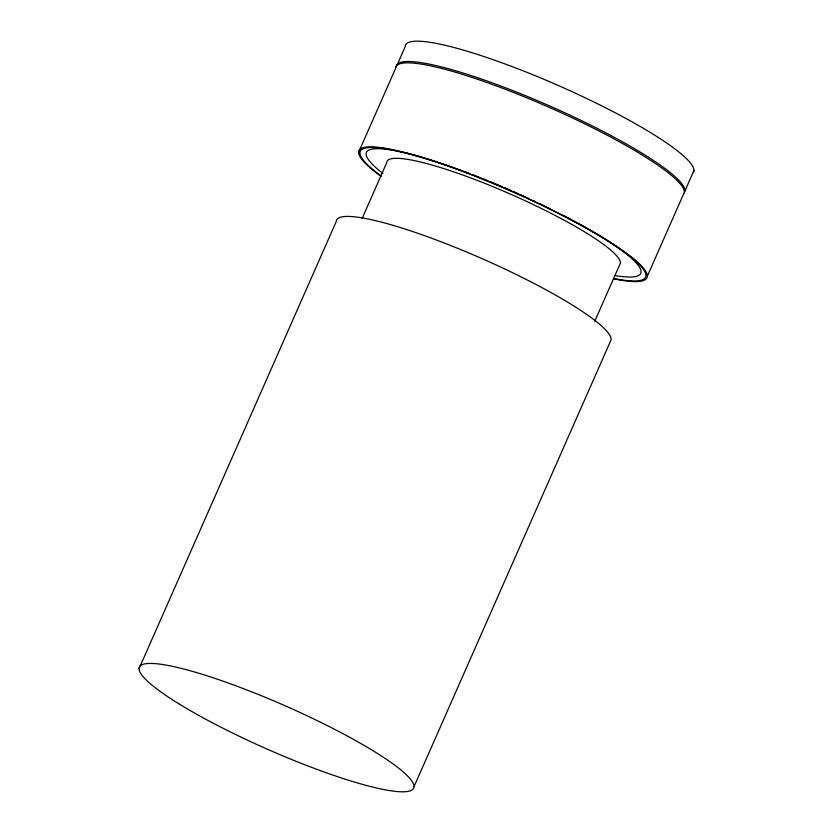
<?xml version="1.0" encoding="UTF-8"?>
<svg xmlns="http://www.w3.org/2000/svg" width="833" height="833" viewBox="0 0 833 833"><rect width="100%" height="100%" fill="white"/><g stroke="black" fill="none" stroke-linecap="round" stroke-linejoin="round"><path stroke-width="1.25" d="M358.627 152.241L395.675 68.254A157.395 24.626 23.8 0 1 540.898 103.761A157.395 24.626 23.8 0 1 684.372 192.204L647.335 276.192M139.069 668.607L336.23 221.568A149.898 23.449 23.8 0 1 474.539 255.387A149.898 23.449 23.8 0 1 611.183 339.625L414.022 786.654M362.095 218.548L386.72 162.695A127.418 19.93 23.8 0 1 504.288 191.434A127.418 19.93 23.8 0 1 620.429 263.041L594.752 321.267M684.976 190.851L693.931 170.536M684.351 192.923A157.395 24.626 23.8 0 0 547.781 105.125A157.395 24.626 23.8 0 0 396.269 66.9L405.234 46.586A157.395 24.626 23.8 0 1 556.736 84.81A157.395 24.626 23.8 0 1 693.306 172.598M381.441 176.179A155.896 24.386 23.8 0 1 414.386 155.407A155.896 24.386 23.8 0 1 604.425 238.925A155.896 24.386 23.8 0 1 614.587 278.628M380.14 175.721A157.395 24.626 23.8 0 1 414.418 155.094A157.395 24.626 23.8 0 1 606.809 240.029A157.395 24.626 23.8 0 1 613.838 278.888M574.218 221.182A149.898 23.449 23.8 0 1 615.733 275.681M382.868 173.41A149.898 23.449 23.8 0 1 435.565 161.519M436.669 161.883A149.898 23.449 23.8 0 1 468.802 173.233M473.436 175.013A149.898 23.449 23.8 0 1 479.308 177.304M481.682 178.252A149.898 23.449 23.8 0 1 487.659 180.657M490.054 181.636A149.898 23.449 23.8 0 1 502.039 186.634M504.413 187.654A149.898 23.449 23.8 0 1 511.566 190.757M513.961 191.819A149.898 23.449 23.8 0 1 518.761 193.954M521.156 195.037A149.898 23.449 23.8 0 1 529.486 198.848M533.016 200.493A149.898 23.449 23.8 0 1 535.348 201.596M539.961 203.793A149.898 23.449 23.8 0 1 545.875 206.646M548.229 207.802A149.898 23.449 23.8 0 1 550.571 208.958M563.212 215.362A149.898 23.449 23.8 0 1 571.979 219.974M178.741 703.718A149.898 23.449 23.8 0 0 409.118 791.163A149.898 23.449 23.8 0 0 241.768 687.996A149.898 23.449 23.8 0 0 178.741 703.718"/></g></svg>
